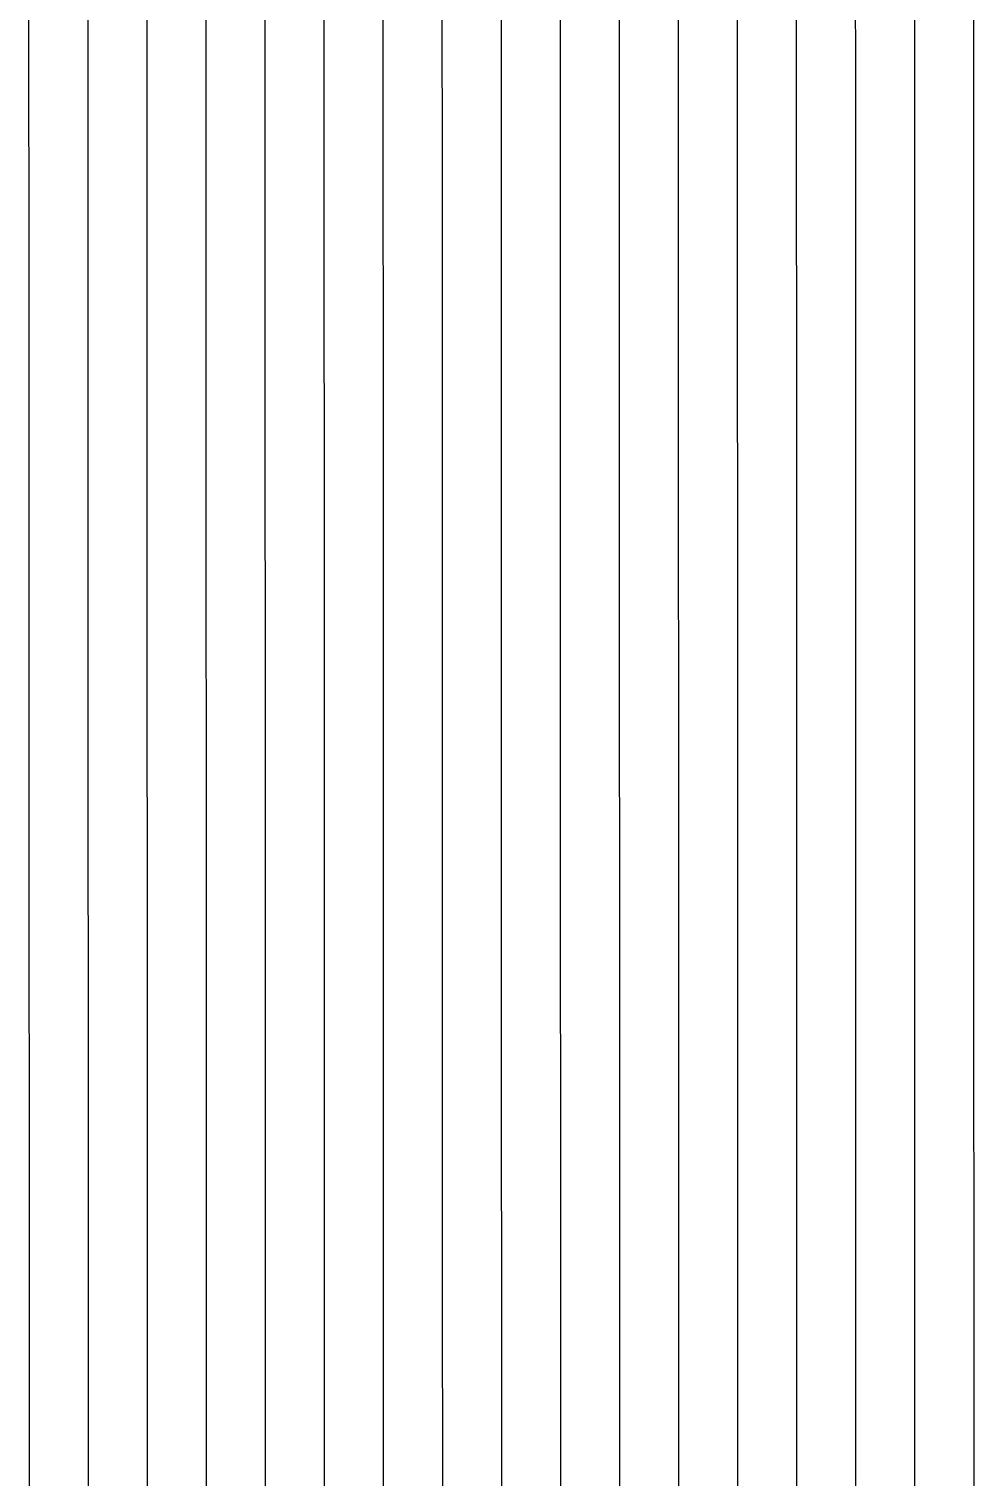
# Model space of a CAD drawing. Header units: metres. Extents: x -287 to 275, y -246 to 245.
# Drawn here: x 110.1 to 190.1, y 0 to 122.5 of the extents above; entities that cross this region are included whole.
import ezdxf

# ---------------------------------------------------------------- set-up
doc = ezdxf.new("R2010")
doc.units = ezdxf.units.M

msp = doc.modelspace()

# ---------------------------------------------------------------- linework, layer by layer
for p, q in [((110.136475, 120.07294, -692.8143), (110.13446, 125.07379, -692.81433)), ((115.13458, 120.070984, -692.8144), (115.13263, 125.07178, -692.8145)), ((120.13269, 120.06903, -692.8146), (120.13086, 125.06995, -692.8147)), ((125.13092, 120.0672, -692.81476), (125.12909, 125.068054, -692.8148)), ((130.12909, 120.06543, -692.8149), (130.12732, 125.066284, -692.815)), ((135.12732, 120.06372, -692.81506), (135.12561, 125.064575, -692.8151)), ((140.12555, 120.06201, -692.8152), (140.12396, 125.06293, -692.81525)), ((145.1239, 120.060486, -692.8153), (145.12231, 125.06128, -692.81537)), ((150.1222, 120.0589, -692.8155), (150.12073, 125.05975, -692.8155)), ((155.1206, 120.057434, -692.8156), (155.11908, 125.05823, -692.8157)), ((160.11896, 120.05603, -692.81573), (160.1175, 125.05676, -692.8158)), ((165.11737, 120.054565, -692.81586), (165.11603, 125.05542, -692.81586)), ((170.11584, 120.05322, -692.8159), (170.1145, 125.054016, -692.816)), ((175.11432, 120.05188, -692.81604), (175.11304, 125.05267, -692.8161)), ((180.1128, 120.05066, -692.81616), (180.11157, 125.05145, -692.8162)), ((185.11139, 120.04944, -692.8163), (185.11017, 125.05023, -692.8163)), ((190.10992, 120.04828, -692.81635), (190.1087, 125.04901, -692.8164)), ((110.13849, 115.07202, -692.81415), (110.136475, 120.07294, -692.8143)), ((115.136536, 115.07007, -692.81433), (115.13458, 120.070984, -692.8144)), ((120.13458, 115.068115, -692.8145), (120.13269, 120.06903, -692.8146)), ((125.13269, 115.066284, -692.8147), (125.13092, 120.0672, -692.81476)), ((130.1308, 115.064514, -692.8148), (130.12909, 120.06543, -692.8149)), ((135.12903, 115.062805, -692.815), (135.12732, 120.06372, -692.81506)), ((140.1272, 115.06122, -692.8151), (140.12555, 120.06201, -692.8152)), ((145.12549, 115.05957, -692.81525), (145.1239, 120.060486, -692.8153)), ((150.12372, 115.058044, -692.8154), (150.1222, 120.0589, -692.8155)), ((155.12207, 115.05652, -692.81555), (155.1206, 120.057434, -692.8156)), ((160.12042, 115.055176, -692.8157), (160.11896, 120.05603, -692.81573)), ((165.11871, 115.05371, -692.8158), (165.11737, 120.054565, -692.81586)), ((170.11713, 115.05243, -692.8159), (170.11584, 120.05322, -692.8159)), ((175.1156, 115.05109, -692.81604), (175.11432, 120.05188, -692.81604)), ((180.11407, 115.049866, -692.8161), (180.1128, 120.05066, -692.81616)), ((185.11255, 115.048706, -692.8162), (185.11139, 120.04944, -692.8163)), ((190.11108, 115.047485, -692.81635), (190.10992, 120.04828, -692.81635)), ((110.14044, 110.070984, -692.8141), (110.13849, 115.07202, -692.81415)), ((115.13843, 110.06903, -692.8143), (115.136536, 115.07007, -692.81433)), ((120.13641, 110.06714, -692.81445), (120.13458, 115.068115, -692.8145)), ((125.13446, 110.06531, -692.8146), (125.13269, 115.066284, -692.8147)), ((130.13257, 110.06357, -692.81476), (130.1308, 115.064514, -692.8148)), ((135.13068, 110.06186, -692.8149), (135.12903, 115.062805, -692.815)), ((140.12878, 110.06021, -692.81506), (140.1272, 115.06122, -692.8151)), ((145.12701, 110.058655, -692.8152), (145.12549, 115.05957, -692.81525)), ((150.12524, 110.05716, -692.81537), (150.12372, 115.058044, -692.8154)), ((155.12354, 110.055664, -692.8155), (155.12207, 115.05652, -692.81555)), ((160.12177, 110.05426, -692.8156), (160.12042, 115.055176, -692.8157)), ((165.12012, 110.05289, -692.81573), (165.11871, 115.05371, -692.8158)), ((170.11847, 110.051544, -692.81586), (170.11713, 115.05243, -692.8159)), ((175.11688, 110.05026, -692.816), (175.1156, 115.05109, -692.81604)), ((180.1153, 110.04904, -692.8161), (180.11407, 115.049866, -692.8161)), ((185.11371, 110.04782, -692.81616), (185.11255, 115.048706, -692.8162)), ((190.11224, 110.04666, -692.8163), (190.11108, 115.047485, -692.81635)), ((110.142456, 105.06995, -692.81396), (110.14044, 110.070984, -692.8141)), ((115.14032, 105.06799, -692.81415), (115.13843, 110.06903, -692.8143)), ((120.138306, 105.06613, -692.81433), (120.13641, 110.06714, -692.81445)), ((125.13623, 105.0643, -692.8145), (125.13446, 110.06531, -692.8146)), ((130.13428, 105.06256, -692.8147), (130.13257, 110.06357, -692.81476)), ((135.13239, 105.06088, -692.8148), (135.13068, 110.06186, -692.8149)), ((140.13043, 105.059265, -692.815), (140.12878, 110.06021, -692.81506)), ((145.12854, 105.05768, -692.8151), (145.12701, 110.058655, -692.8152)), ((150.12671, 105.05618, -692.8153), (150.12524, 110.05716, -692.81537)), ((155.12494, 105.05472, -692.8154), (155.12354, 110.055664, -692.8155)), ((160.12317, 105.053314, -692.81555), (160.12177, 110.05426, -692.8156)), ((165.12146, 105.05197, -692.8157), (165.12012, 110.05289, -692.81573)), ((170.11975, 105.05063, -692.8158), (170.11847, 110.051544, -692.81586)), ((175.1181, 105.04935, -692.8159), (175.11688, 110.05026, -692.816)), ((180.11652, 105.04813, -692.81604), (180.1153, 110.04904, -692.8161)), ((185.11493, 105.04697, -692.81616), (185.11371, 110.04782, -692.81616)), ((190.1134, 105.04581, -692.8162), (190.11224, 110.04666, -692.8163)), ((110.14447, 100.06885, -692.8139), (110.142456, 105.06995, -692.81396)), ((115.14227, 100.066864, -692.8141), (115.14032, 105.06799, -692.81415)), ((120.14014, 100.06503, -692.8143), (120.138306, 105.06613, -692.81433)), ((125.13806, 100.06323, -692.81445), (125.13623, 105.0643, -692.8145)), ((130.13599, 100.06149, -692.81464), (130.13428, 105.06256, -692.8147)), ((135.13397, 100.059845, -692.81476), (135.13239, 105.06088, -692.8148)), ((140.13202, 100.05823, -692.81494), (140.13043, 105.059265, -692.815)), ((145.13007, 100.05667, -692.81506), (145.12854, 105.05768, -692.8151)), ((150.12817, 100.055176, -692.81525), (150.12671, 105.05618, -692.8153)), ((155.12634, 100.05374, -692.81537), (155.12494, 105.05472, -692.8154)), ((160.12457, 100.05234, -692.8155), (160.12317, 105.053314, -692.81555)), ((165.12274, 100.050995, -692.8156), (165.12146, 105.05197, -692.8157)), ((170.12103, 100.04968, -692.81573), (170.11975, 105.05063, -692.8158)), ((175.11938, 100.04846, -692.81586), (175.1181, 105.04935, -692.8159)), ((180.11768, 100.04721, -692.816), (180.11652, 105.04813, -692.81604)), ((185.11603, 100.04605, -692.8161), (185.11493, 105.04697, -692.81616)), ((190.11444, 100.04492, -692.8162), (190.1134, 105.04581, -692.8162)), ((110.14636, 95.06766, -692.8138), (110.14447, 100.06885, -692.8139)), ((115.144165, 95.065704, -692.814), (115.14227, 100.066864, -692.8141)), ((120.14197, 95.06387, -692.8142), (120.14014, 100.06503, -692.8143)), ((125.13977, 95.0621, -692.8144), (125.13806, 100.06323, -692.81445)), ((130.1377, 95.060394, -692.8145), (130.13599, 100.06149, -692.81464)), ((135.13562, 95.05875, -692.8147), (135.13397, 100.059845, -692.81476)), ((140.1336, 95.05716, -692.8149), (140.13202, 100.05823, -692.81494)), ((145.13159, 95.05563, -692.815), (145.13007, 100.05667, -692.81506)), ((150.1297, 95.05414, -692.8152), (150.12817, 100.055176, -692.81525)), ((155.12775, 95.052704, -692.8153), (155.12634, 100.05374, -692.81537)), ((160.12592, 95.05133, -692.8154), (160.12457, 100.05234, -692.8155)), ((165.12415, 95.05002, -692.81555), (165.12274, 100.050995, -692.8156)), ((170.12231, 95.048706, -692.8157), (170.12103, 100.04968, -692.81573)), ((175.1206, 95.047455, -692.8158), (175.11938, 100.04846, -692.81586)), ((180.11884, 95.046265, -692.8159), (180.11768, 100.04721, -692.816)), ((185.11719, 95.045105, -692.81604), (185.11603, 100.04605, -692.8161)), ((190.11554, 95.04401, -692.81616), (190.11444, 100.04492, -692.8162)), ((110.14838, 90.06641, -692.8137), (110.14636, 95.06766, -692.8138)), ((115.14606, 90.064514, -692.8139), (115.144165, 95.065704, -692.814)), ((120.14374, 90.06268, -692.8141), (120.14197, 95.06387, -692.8142)), ((125.14154, 90.06091, -692.8143), (125.13977, 95.0621, -692.8144)), ((130.13934, 90.059204, -692.81445), (130.1377, 95.060394, -692.8145)), ((135.13727, 90.05762, -692.81464), (135.13562, 95.05875, -692.8147)), ((140.13513, 90.056, -692.8148), (140.1336, 95.05716, -692.8149)), ((145.13312, 90.054504, -692.81494), (145.13159, 95.05563, -692.815)), ((150.1311, 90.05307, -692.8151), (150.1297, 95.05414, -692.8152)), ((155.12915, 90.051636, -692.81525), (155.12775, 95.052704, -692.8153)), ((160.12726, 90.05029, -692.81537), (160.12592, 95.05133, -692.8154)), ((165.12537, 90.04898, -692.81555), (165.12415, 95.05002, -692.81555)), ((170.12354, 90.0477, -692.8157), (170.12231, 95.048706, -692.8157)), ((175.12183, 90.04648, -692.8158), (175.1206, 95.047455, -692.8158)), ((180.12006, 90.04529, -692.8159), (180.11884, 95.046265, -692.8159)), ((185.11829, 90.04416, -692.81604), (185.11719, 95.045105, -692.81604)), ((190.11664, 90.04306, -692.8161), (190.11554, 95.04401, -692.81616)), ((110.15033, 85.065125, -692.81366), (110.14838, 90.06641, -692.8137)), ((115.14789, 85.06323, -692.81384), (115.14606, 90.064514, -692.8139)), ((120.14557, 85.06143, -692.814), (120.14374, 90.06268, -692.8141)), ((125.14325, 85.05969, -692.8142), (125.14154, 90.06091, -692.8143)), ((130.14099, 85.058044, -692.8144), (130.13934, 90.059204, -692.81445)), ((135.1388, 85.05643, -692.8146), (135.13727, 90.05762, -692.81464)), ((140.13666, 85.05484, -692.81476), (140.13513, 90.056, -692.8148)), ((145.13458, 85.053375, -692.8149), (145.13312, 90.054504, -692.81494)), ((150.13257, 85.05194, -692.81506), (150.1311, 90.05307, -692.8151)), ((155.1305, 85.05054, -692.8152), (155.12915, 90.051636, -692.81525)), ((160.1286, 85.049194, -692.81537), (160.12726, 90.05029, -692.81537)), ((165.12671, 85.04791, -692.8155), (165.12537, 90.04898, -692.81555)), ((170.12482, 85.04666, -692.8156), (170.12354, 90.0477, -692.8157)), ((175.12299, 85.04544, -692.81573), (175.12183, 90.04648, -692.8158)), ((180.12115, 85.04428, -692.81586), (180.12006, 90.04529, -692.8159)), ((185.1195, 85.04315, -692.816), (185.11829, 90.04416, -692.81604)), ((190.11774, 85.04208, -692.8161), (190.11664, 90.04306, -692.8161)), ((110.15222, 80.06375, -692.81354), (110.15033, 85.065125, -692.81366)), ((115.14972, 80.06189, -692.8138), (115.14789, 85.06323, -692.81384)), ((120.14728, 80.06012, -692.81396), (120.14557, 85.06143, -692.814)), ((125.1449, 80.05841, -692.81415), (125.14325, 85.05969, -692.8142)), ((130.14264, 80.05676, -692.81433), (130.14099, 85.058044, -692.8144)), ((135.14038, 80.055176, -692.8145), (135.1388, 85.05643, -692.8146)), ((140.13818, 80.05365, -692.8147), (140.13666, 85.05484, -692.81476)), ((145.13605, 80.052155, -692.8148), (145.13458, 85.053375, -692.8149)), ((150.13391, 80.05075, -692.815), (150.13257, 85.05194, -692.81506)), ((155.1319, 80.04938, -692.8151), (155.1305, 85.05054, -692.8152)), ((160.12988, 80.048065, -692.8153), (160.1286, 85.049194, -692.81537)), ((165.12793, 80.046814, -692.8154), (165.12671, 85.04791, -692.8155)), ((170.12598, 80.04556, -692.81555), (170.12482, 85.04666, -692.8156)), ((175.12415, 80.04437, -692.8157), (175.12299, 85.04544, -692.81573)), ((180.12231, 80.04324, -692.8158), (180.12115, 85.04428, -692.81586)), ((185.12054, 80.042145, -692.8159), (185.1195, 85.04315, -692.816)), ((190.11884, 80.04108, -692.81604), (190.11774, 85.04208, -692.8161)), ((110.15405, 75.06232, -692.8135), (110.15222, 80.06375, -692.81354)), ((115.15155, 75.06052, -692.81366), (115.14972, 80.06189, -692.8138)), ((120.14899, 75.05875, -692.8139), (120.14728, 80.06012, -692.81396)), ((125.14661, 75.05707, -692.8141), (125.1449, 80.05841, -692.81415)), ((130.14423, 75.05545, -692.8143), (130.14264, 80.05676, -692.81433)), ((135.1419, 75.05386, -692.81445), (135.14038, 80.055176, -692.8145)), ((140.13965, 75.05237, -692.81464), (140.13818, 80.05365, -692.8147)), ((145.13751, 75.050934, -692.81476), (145.13605, 80.052155, -692.8148)), ((150.13531, 75.04953, -692.81494), (150.13391, 80.05075, -692.815)), ((155.13324, 75.04819, -692.8151), (155.1319, 80.04938, -692.8151)), ((160.13123, 75.046875, -692.81525), (160.12988, 80.048065, -692.8153)), ((165.12915, 75.045654, -692.81537), (165.12793, 80.046814, -692.8154)), ((170.12726, 75.044464, -692.8155), (170.12598, 80.04556, -692.81555)), ((175.1253, 75.043304, -692.8157), (175.12415, 80.04437, -692.8157)), ((180.12341, 75.042175, -692.8158), (180.12231, 80.04324, -692.8158)), ((185.12164, 75.04108, -692.8159), (185.12054, 80.042145, -692.8159)), ((190.11981, 75.04004, -692.81604), (190.11884, 80.04108, -692.81604)), ((110.155945, 70.06085, -692.8134), (110.15405, 75.06232, -692.8135)), ((115.15332, 70.05905, -692.8136), (115.15155, 75.06052, -692.81366)), ((120.15076, 70.05734, -692.81384), (120.14899, 75.05875, -692.8139)), ((125.148254, 70.055695, -692.814), (125.14661, 75.05707, -692.8141)), ((130.14581, 70.05411, -692.8142), (130.14423, 75.05545, -692.8143)), ((135.14343, 70.05255, -692.8144), (135.1419, 75.05386, -692.81445)), ((140.14117, 70.051056, -692.8146), (140.13965, 75.05237, -692.81464)), ((145.13892, 70.04965, -692.81476), (145.13751, 75.050934, -692.81476)), ((150.13672, 70.04828, -692.8149), (150.13531, 75.04953, -692.81494)), ((155.13452, 70.04697, -692.81506), (155.13324, 75.04819, -692.8151)), ((160.13239, 70.045685, -692.8152), (160.13123, 75.046875, -692.81525)), ((165.13037, 70.044464, -692.8153), (165.12915, 75.045654, -692.81537)), ((170.12842, 70.043304, -692.8155), (170.12726, 75.044464, -692.8155)), ((175.12646, 70.042175, -692.8156), (175.1253, 75.043304, -692.8157)), ((180.12457, 70.04108, -692.81573), (180.12341, 75.042175, -692.8158)), ((185.12268, 70.03998, -692.81586), (185.12164, 75.04108, -692.8159)), ((190.12085, 70.039, -692.816), (190.11981, 75.04004, -692.81604)), ((110.157715, 65.059326, -692.8133), (110.155945, 70.06085, -692.8134)), ((115.15503, 65.057526, -692.81354), (115.15332, 70.05905, -692.8136)), ((120.152405, 65.05585, -692.8137), (120.15076, 70.05734, -692.81384)), ((125.14984, 65.05423, -692.81396), (125.148254, 70.055695, -692.814)), ((130.1474, 65.05267, -692.81415), (130.14581, 70.05411, -692.8142)), ((135.14496, 65.05115, -692.81433), (135.14343, 70.05255, -692.8144)), ((140.14258, 65.04971, -692.8145), (140.14117, 70.051056, -692.8146)), ((145.14026, 65.04834, -692.8147), (145.13892, 70.04965, -692.81476)), ((150.138, 65.04697, -692.8148), (150.13672, 70.04828, -692.8149)), ((155.1358, 65.045715, -692.815), (155.13452, 70.04697, -692.81506)), ((160.13367, 65.044464, -692.8151), (160.13239, 70.045685, -692.8152)), ((165.13153, 65.04324, -692.8153), (165.13037, 70.044464, -692.8153)), ((170.12958, 65.042114, -692.8154), (170.12842, 70.043304, -692.8155)), ((175.1275, 65.040985, -692.81555), (175.12646, 70.042175, -692.8156)), ((180.12561, 65.03992, -692.8157), (180.12457, 70.04108, -692.81573)), ((185.12372, 65.03888, -692.8158), (185.12268, 70.03998, -692.81586)), ((190.12183, 65.03787, -692.8159), (190.12085, 70.039, -692.816)), ((110.159546, 60.05771, -692.81323), (110.157715, 65.059326, -692.8133)), ((115.15674, 60.056, -692.8135), (115.15503, 65.057526, -692.81354)), ((120.15405, 60.05435, -692.81366), (120.152405, 65.05585, -692.8137)), ((125.15143, 60.052734, -692.8139), (125.14984, 65.05423, -692.81396)), ((130.14886, 60.05121, -692.8141), (130.1474, 65.05267, -692.81415)), ((135.14642, 60.049744, -692.8143), (135.14496, 65.05115, -692.81433)), ((140.14398, 60.04834, -692.81445), (140.14258, 65.04971, -692.8145)), ((145.1416, 60.046936, -692.81464), (145.14026, 65.04834, -692.8147)), ((150.13934, 60.045654, -692.81476), (150.138, 65.04697, -692.8148)), ((155.13702, 60.044373, -692.81494), (155.1358, 65.045715, -692.815)), ((160.13489, 60.04315, -692.8151), (160.13367, 65.044464, -692.8151)), ((165.13275, 60.041992, -692.81525), (165.13153, 65.04324, -692.8153)), ((170.13068, 60.040894, -692.81537), (170.12958, 65.042114, -692.8154)), ((175.1286, 60.039795, -692.81555), (175.1275, 65.040985, -692.81555)), ((180.12665, 60.038727, -692.8157), (180.12561, 65.03992, -692.8157)), ((185.1247, 60.03772, -692.8158), (185.12372, 65.03888, -692.8158)), ((190.12286, 60.036774, -692.8159), (190.12183, 65.03787, -692.8159)), ((110.161255, 55.05606, -692.8132), (110.159546, 60.05771, -692.81323)), ((115.15839, 55.05435, -692.81335), (115.15674, 60.056, -692.8135)), ((120.1557, 55.052734, -692.8136), (120.15405, 60.05435, -692.81366)), ((125.153015, 55.051178, -692.8138), (125.15143, 60.052734, -692.8139)), ((130.15033, 55.049713, -692.814), (130.14886, 60.05121, -692.8141)), ((135.14783, 55.04825, -692.8142), (135.14642, 60.049744, -692.8143)), ((140.14532, 55.046875, -692.8144), (140.14398, 60.04834, -692.81445)), ((145.14288, 55.045532, -692.8146), (145.1416, 60.046936, -692.81464)), ((150.14056, 55.04428, -692.81476), (150.13934, 60.045654, -692.81476)), ((155.13824, 55.04303, -692.8149), (155.13702, 60.044373, -692.81494)), ((160.13605, 55.04184, -692.81506), (160.13489, 60.04315, -692.8151)), ((165.13385, 55.04071, -692.8152), (165.13275, 60.041992, -692.81525)), ((170.13177, 55.03961, -692.81537), (170.13068, 60.040894, -692.81537)), ((175.12964, 55.038574, -692.8155), (175.1286, 60.039795, -692.81555)), ((180.12762, 55.037537, -692.8156), (180.12665, 60.038727, -692.8157)), ((185.12567, 55.03656, -692.81573), (185.1247, 60.03772, -692.8158)), ((190.12372, 55.035614, -692.81586), (190.12286, 60.036774, -692.8159)), ((110.162964, 50.05432, -692.81305), (110.161255, 55.05606, -692.8132)), ((115.160034, 50.052673, -692.8133), (115.15839, 55.05435, -692.81335)), ((120.15723, 50.051117, -692.81354), (120.1557, 55.052734, -692.8136)), ((125.15448, 50.04959, -692.8137), (125.153015, 55.051178, -692.8138)), ((130.1518, 50.048126, -692.81396), (130.15033, 55.049713, -692.814)), ((135.14917, 50.046722, -692.81415), (135.14783, 55.04825, -692.8142)), ((140.14667, 50.04538, -692.81433), (140.14532, 55.046875, -692.8144)), ((145.14417, 50.044098, -692.8145), (145.14288, 55.045532, -692.8146)), ((150.14185, 50.042847, -692.8147), (150.14056, 55.04428, -692.81476)), ((155.13947, 50.041656, -692.8149), (155.13824, 55.04303, -692.8149)), ((160.1372, 50.040527, -692.815), (160.13605, 55.04184, -692.81506)), ((165.13495, 50.0394, -692.8152), (165.13385, 55.04071, -692.8152)), ((170.13275, 50.03833, -692.8153), (170.13177, 55.03961, -692.81537)), ((175.13068, 50.037323, -692.8154), (175.12964, 55.038574, -692.8155)), ((180.12866, 50.036316, -692.8156), (180.12762, 55.037537, -692.8156)), ((185.12665, 50.03537, -692.81573), (185.12567, 55.03656, -692.81573)), ((190.1247, 50.034454, -692.81586), (190.12372, 55.035614, -692.81586)), ((110.16461, 45.05255, -692.813), (110.162964, 50.05432, -692.81305)), ((115.16162, 45.050964, -692.81323), (115.160034, 50.052673, -692.8133)), ((120.15881, 45.049408, -692.8135), (120.15723, 50.051117, -692.81354)), ((125.155945, 45.047913, -692.81366), (125.15448, 50.04959, -692.8137)), ((130.1532, 45.04651, -692.8139), (130.1518, 50.048126, -692.81396)), ((135.15057, 45.045135, -692.8141), (135.14917, 50.046722, -692.81415)), ((140.14801, 45.043854, -692.8143), (140.14667, 50.04538, -692.81433)), ((145.14545, 45.042603, -692.81445), (145.14417, 50.044098, -692.8145)), ((150.143, 45.04138, -692.81464), (150.14185, 50.042847, -692.8147)), ((155.14062, 45.040222, -692.8148), (155.13947, 50.041656, -692.8149)), ((160.1383, 45.039093, -692.81494), (160.1372, 50.040527, -692.815)), ((165.13605, 45.038055, -692.8151), (165.13495, 50.0394, -692.8152)), ((170.13385, 45.037018, -692.81525), (170.13275, 50.03833, -692.8153)), ((175.13165, 45.03601, -692.8154), (175.13068, 50.037323, -692.8154)), ((180.12964, 45.035034, -692.81555), (180.12866, 50.036316, -692.8156)), ((185.12756, 45.03415, -692.8157), (185.12665, 50.03537, -692.81573)), ((190.12555, 45.033203, -692.8158), (190.1247, 50.034454, -692.81586)), ((110.16626, 40.05072, -692.8129), (110.16461, 45.05255, -692.813)), ((115.16321, 40.049133, -692.8132), (115.16162, 45.050964, -692.81323)), ((120.16028, 40.04767, -692.8134), (120.15881, 45.049408, -692.8135)), ((125.15735, 40.046234, -692.8136), (125.155945, 45.047913, -692.81366)), ((130.15454, 40.04486, -692.81384), (130.1532, 45.04651, -692.8139)), ((135.15186, 40.04355, -692.814), (135.15057, 45.045135, -692.8141)), ((140.14923, 40.042297, -692.8142), (140.14801, 45.043854, -692.8143)), ((145.14667, 40.041077, -692.8144), (145.14545, 45.042603, -692.81445)), ((150.14417, 40.039886, -692.8146), (150.143, 45.04138, -692.81464)), ((155.14172, 40.038788, -692.81476), (155.14062, 45.040222, -692.8148)), ((160.13934, 40.03772, -692.81494), (160.1383, 45.039093, -692.81494)), ((165.13702, 40.03665, -692.81506), (165.13605, 45.038055, -692.8151)), ((170.13483, 40.035645, -692.81525), (170.13385, 45.037018, -692.81525)), ((175.13269, 40.034668, -692.81537), (175.13165, 45.03601, -692.8154)), ((180.13055, 40.033752, -692.8155), (180.12964, 45.035034, -692.81555)), ((185.12848, 40.032867, -692.8157), (185.12756, 45.03415, -692.8157)), ((190.12646, 40.032013, -692.8158), (190.12555, 45.033203, -692.8158)), ((110.167786, 35.048798, -692.81287), (110.16626, 40.05072, -692.8129)), ((115.16467, 35.047302, -692.8131), (115.16321, 40.049133, -692.8132)), ((120.16168, 35.045868, -692.81335), (120.16028, 40.04767, -692.8134)), ((125.15875, 35.044464, -692.8136), (125.15735, 40.046234, -692.8136)), ((130.15588, 35.043182, -692.8138), (130.15454, 40.04486, -692.81384)), ((135.15314, 35.0419, -692.81396), (135.15186, 40.04355, -692.814)), ((140.15045, 35.04065, -692.8142), (140.14923, 40.042297, -692.8142)), ((145.14789, 35.03949, -692.8144), (145.14667, 40.041077, -692.8144)), ((150.14532, 35.03836, -692.8146), (150.14417, 40.039886, -692.8146)), ((155.14282, 35.037292, -692.8147), (155.14172, 40.038788, -692.81476)), ((160.14044, 35.036224, -692.8149), (160.13934, 40.03772, -692.81494)), ((165.13806, 35.035248, -692.81506), (165.13702, 40.03665, -692.81506)), ((170.1358, 35.03427, -692.8152), (170.13483, 40.035645, -692.81525)), ((175.1336, 35.033325, -692.81537), (175.13269, 40.034668, -692.81537)), ((180.13147, 35.03241, -692.8155), (180.13055, 40.033752, -692.8155)), ((185.12933, 35.031555, -692.8156), (185.12848, 40.032867, -692.8157)), ((190.12726, 35.03073, -692.81573), (190.12646, 40.032013, -692.8158)), ((110.16931, 30.046875, -692.8128), (110.167786, 35.048798, -692.81287)), ((115.16614, 30.04541, -692.81305), (115.16467, 35.047302, -692.8131)), ((120.163025, 30.044006, -692.8133), (120.16168, 35.045868, -692.81335)), ((125.160095, 30.042694, -692.81354), (125.15875, 35.044464, -692.8136)), ((130.15717, 30.041412, -692.8137), (130.15588, 35.043182, -692.8138)), ((135.15436, 30.040192, -692.81396), (135.15314, 35.0419, -692.81396)), ((140.15161, 30.039001, -692.81415), (140.15045, 35.04065, -692.8142)), ((145.14899, 30.037872, -692.81433), (145.14789, 35.03949, -692.8144)), ((150.14642, 30.036774, -692.8145), (150.14532, 35.03836, -692.8146)), ((155.14392, 30.035767, -692.8147), (155.14282, 35.037292, -692.8147)), ((160.14142, 30.03476, -692.8148), (160.14044, 35.036224, -692.8149)), ((165.13904, 30.033783, -692.815), (165.13806, 35.035248, -692.81506)), ((170.13672, 30.032837, -692.8152), (170.1358, 35.03427, -692.8152)), ((175.13446, 30.031952, -692.8153), (175.1336, 35.033325, -692.81537)), ((180.13226, 30.031097, -692.8154), (180.13147, 35.03241, -692.8155)), ((185.13013, 30.030243, -692.8156), (185.12933, 35.031555, -692.8156)), ((190.12805, 30.02945, -692.81573), (190.12726, 35.03073, -692.81573)), ((110.170715, 25.044891, -692.81274), (110.16931, 30.046875, -692.8128)), ((115.16754, 25.043488, -692.813), (115.16614, 30.04541, -692.81305)), ((120.16437, 25.042114, -692.81323), (120.163025, 30.044006, -692.8133)), ((125.16138, 25.040863, -692.8135), (125.160095, 30.042694, -692.81354)), ((130.15839, 25.039642, -692.81366), (130.15717, 30.041412, -692.8137)), ((135.15552, 25.038452, -692.8139), (135.15436, 30.040192, -692.81396)), ((140.15277, 25.037323, -692.8141), (140.15161, 30.039001, -692.81415)), ((145.15009, 25.036224, -692.8143), (145.14899, 30.037872, -692.81433)), ((150.14746, 25.035187, -692.81445), (150.14642, 30.036774, -692.8145)), ((155.14484, 25.03418, -692.81464), (155.14392, 30.035767, -692.8147)), ((160.1424, 25.033234, -692.8148), (160.14142, 30.03476, -692.8148)), ((165.13995, 25.032288, -692.815), (165.13904, 30.033783, -692.815)), ((170.13757, 25.031403, -692.8151), (170.13672, 30.032837, -692.8152)), ((175.13531, 25.030548, -692.8153), (175.13446, 30.031952, -692.8153)), ((180.13312, 25.029694, -692.8154), (180.13226, 30.031097, -692.8154)), ((185.13092, 25.0289, -692.81555), (185.13013, 30.030243, -692.8156)), ((190.12885, 25.028137, -692.8157), (190.12805, 30.02945, -692.81573)), ((110.17218, 20.042816, -692.8127), (110.170715, 25.044891, -692.81274)), ((115.168884, 20.041504, -692.8129), (115.16754, 25.043488, -692.813)), ((120.16565, 20.040192, -692.8132), (120.16437, 25.042114, -692.81323)), ((125.1626, 20.03897, -692.8134), (125.16138, 25.040863, -692.8135)), ((130.15955, 20.03778, -692.81366), (130.15839, 25.039642, -692.81366)), ((135.15668, 20.036652, -692.81384), (135.15552, 25.038452, -692.8139)), ((140.15387, 20.035614, -692.814), (140.15277, 25.037323, -692.8141)), ((145.15112, 20.034546, -692.8143), (145.15009, 25.036224, -692.8143)), ((150.14844, 20.03357, -692.81445), (150.14746, 25.035187, -692.81445)), ((155.14587, 20.032593, -692.81464), (155.14484, 25.03418, -692.81464)), ((160.14331, 20.031647, -692.81476), (160.1424, 25.033234, -692.8148)), ((165.14087, 20.030792, -692.81494), (165.13995, 25.032288, -692.815)), ((170.13849, 20.029938, -692.8151), (170.13757, 25.031403, -692.8151)), ((175.13617, 20.029114, -692.81525), (175.13531, 25.030548, -692.8153)), ((180.13391, 20.02832, -692.81537), (180.13312, 25.029694, -692.8154)), ((185.13171, 20.027557, -692.81555), (185.13092, 25.0289, -692.81555)), ((190.12958, 20.026794, -692.8157), (190.12885, 25.028137, -692.8157)), ((110.17352, 15.040741, -692.8126), (110.17218, 20.042816, -692.8127)), ((115.170166, 15.039429, -692.81287), (115.168884, 20.041504, -692.8129)), ((120.16693, 15.038239, -692.8131), (120.16565, 20.040192, -692.8132)), ((125.16376, 15.037048, -692.81335), (125.1626, 20.03897, -692.8134)), ((130.1607, 15.035919, -692.8136), (130.15955, 20.03778, -692.81366)), ((135.15778, 15.034851, -692.8138), (135.15668, 20.036652, -692.81384)), ((140.15485, 15.033813, -692.814), (140.15387, 20.035614, -692.814)), ((145.1521, 15.032806, -692.8142), (145.15112, 20.034546, -692.8143)), ((150.14935, 15.031891, -692.8144), (150.14844, 20.03357, -692.81445)), ((155.14679, 15.030975, -692.8146), (155.14587, 20.032593, -692.81464)), ((160.14423, 15.03009, -692.81476), (160.14331, 20.031647, -692.81476)), ((165.14172, 15.029236, -692.8149), (165.14087, 20.030792, -692.81494)), ((170.13934, 15.028442, -692.81506), (170.13849, 20.029938, -692.8151)), ((175.13696, 15.027649, -692.81525), (175.13617, 20.029114, -692.81525)), ((180.13464, 15.026886, -692.81537), (180.13391, 20.02832, -692.81537)), ((185.13245, 15.026184, -692.8155), (185.13171, 20.027557, -692.81555)), ((190.13031, 15.025482, -692.8156), (190.12958, 20.026794, -692.8157)), ((110.17474, 10.038574, -692.81256), (110.17352, 15.040741, -692.8126)), ((115.171326, 10.037354, -692.8128), (115.170166, 15.039429, -692.81287)), ((120.16803, 10.036194, -692.81305), (120.16693, 15.038239, -692.8131)), ((125.164856, 10.035065, -692.8133), (125.16376, 15.037048, -692.81335)), ((130.16174, 10.034027, -692.81354), (130.1607, 15.035919, -692.8136)), ((135.15881, 10.032989, -692.8138), (135.15778, 15.034851, -692.8138)), ((140.15588, 10.032043, -692.81396), (140.15485, 15.033813, -692.814)), ((145.15302, 10.031067, -692.81415), (145.1521, 15.032806, -692.8142)), ((150.15033, 10.030182, -692.81433), (150.14935, 15.031891, -692.8144)), ((155.14764, 10.029327, -692.8145), (155.14679, 15.030975, -692.8146)), ((160.14508, 10.028473, -692.8147), (160.14423, 15.03009, -692.81476)), ((165.14252, 10.027649, -692.8149), (165.14172, 15.029236, -692.8149)), ((170.14008, 10.026886, -692.81506), (170.13934, 15.028442, -692.81506)), ((175.1377, 10.026154, -692.8152), (175.13696, 15.027649, -692.81525)), ((180.13538, 10.025421, -692.81537), (180.13464, 15.026886, -692.81537)), ((185.13318, 10.02475, -692.8155), (185.13245, 15.026184, -692.8155)), ((190.13092, 10.024078, -692.8156), (190.13031, 15.025482, -692.8156)), ((110.175964, 5.036346, -692.8125), (110.17474, 10.038574, -692.81256)), ((115.172485, 5.035217, -692.81274), (115.171326, 10.037354, -692.8128)), ((120.16919, 5.034149, -692.81305), (120.16803, 10.036194, -692.81305)), ((125.165955, 5.033081, -692.8133), (125.164856, 10.035065, -692.8133)), ((130.16278, 5.032074, -692.8135), (130.16174, 10.034027, -692.81354)), ((135.15973, 5.031097, -692.8137), (135.15881, 10.032989, -692.8138)), ((140.1568, 5.030212, -692.8139), (140.15588, 10.032043, -692.81396)), ((145.15393, 5.029297, -692.81415), (145.15302, 10.031067, -692.81415)), ((150.15112, 5.028442, -692.81433), (150.15033, 10.030182, -692.81433)), ((155.14844, 5.027618, -692.8145), (155.14764, 10.029327, -692.8145)), ((160.14581, 5.026855, -692.8147), (160.14508, 10.028473, -692.8147)), ((165.14331, 5.026062, -692.8148), (165.14252, 10.027649, -692.8149)), ((170.14081, 5.02533, -692.815), (170.14008, 10.026886, -692.81506)), ((175.13843, 5.024658, -692.8152), (175.1377, 10.026154, -692.8152)), ((180.13605, 5.023956, -692.8153), (180.13538, 10.025421, -692.81537)), ((185.13379, 5.023346, -692.8154), (185.13318, 10.02475, -692.8155)), ((190.13159, 5.022705, -692.8156), (190.13092, 10.024078, -692.8156)), ((110.17706, 0.034149, -692.81244), (110.175964, 5.036346, -692.8125)), ((115.173584, 0.033081, -692.81274), (115.172485, 5.035217, -692.81274)), ((120.17023, 0.032013, -692.813), (120.16919, 5.034149, -692.81305)), ((125.16687, 0.031067, -692.81323), (125.165955, 5.033081, -692.8133)), ((130.1637, 0.03009, -692.8135), (130.16278, 5.032074, -692.8135)), ((135.16064, 0.029205, -692.81366), (135.15973, 5.031097, -692.8137)), ((140.15765, 0.02832, -692.8139), (140.1568, 5.030212, -692.8139)), ((145.15472, 0.027466, -692.8141), (145.15393, 5.029297, -692.81415)), ((150.15198, 0.026703, -692.8143), (150.15112, 5.028442, -692.81433)), ((155.14923, 0.025909, -692.81445), (155.14844, 5.027618, -692.8145)), ((160.14655, 0.025146, -692.81464), (160.14581, 5.026855, -692.8147)), ((165.14398, 0.024445, -692.8148), (165.14331, 5.026062, -692.8148)), ((170.14148, 0.023773, -692.815), (170.14081, 5.02533, -692.815)), ((175.1391, 0.023132, -692.8151), (175.13843, 5.024658, -692.8152)), ((180.13672, 0.022491, -692.8153), (180.13605, 5.023956, -692.8153)), ((185.1344, 0.021851, -692.8154), (185.13379, 5.023346, -692.8154)), ((190.1322, 0.021301, -692.81555), (190.13159, 5.022705, -692.8156)), ((110.1781, -4.96814, -692.81244), (110.17706, 0.034149, -692.81244)), ((115.17456, -4.969147, -692.8127), (115.173584, 0.033081, -692.81274)), ((120.1712, -4.970123, -692.8129), (120.17023, 0.032013, -692.813)), ((125.16785, -4.971039, -692.8132), (125.16687, 0.031067, -692.81323)), ((130.16461, -4.971893, -692.8134), (130.1637, 0.03009, -692.8135)), ((135.1615, -4.972748, -692.81366), (135.16064, 0.029205, -692.81366)), ((140.15851, -4.973572, -692.81384), (140.15765, 0.02832, -692.8139)), ((145.15558, -4.974365, -692.8141), (145.15472, 0.027466, -692.8141)), ((150.15271, -4.975098, -692.8143), (150.15198, 0.026703, -692.8143)), ((155.14996, -4.97583, -692.81445), (155.14923, 0.025909, -692.81445)), ((160.14728, -4.976532, -692.81464), (160.14655, 0.025146, -692.81464)), ((165.14465, -4.977173, -692.8148), (165.14398, 0.024445, -692.8148)), ((170.14215, -4.977814, -692.81494), (170.14148, 0.023773, -692.815)), ((175.13971, -4.978424, -692.8151), (175.1391, 0.023132, -692.8151)), ((180.13733, -4.979034, -692.81525), (180.13672, 0.022491, -692.8153)), ((185.13495, -4.979584, -692.8154), (185.1344, 0.021851, -692.8154)), ((190.13275, -4.980164, -692.81555), (190.1322, 0.021301, -692.81555))]:
    msp.add_line(p, q)

doc.saveas('drawing.dxf')
